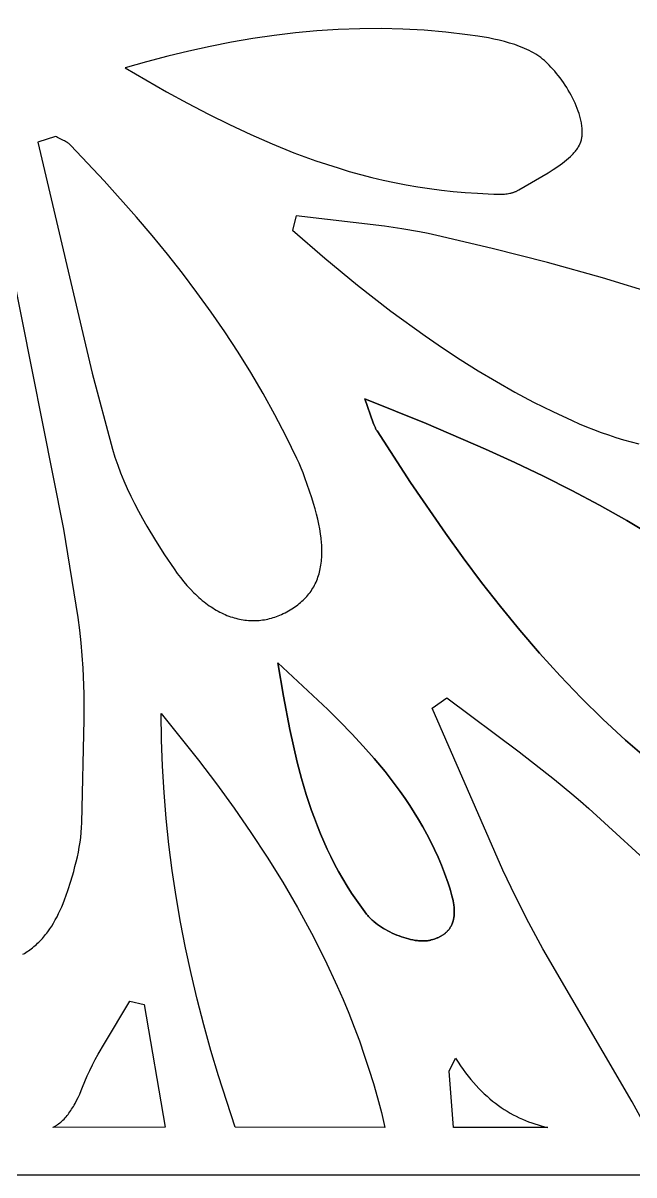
# Model space of a CAD drawing. Header units: millimetres. Extents: x 676 to 2676, y 767 to 1767.
# Drawn here: x 1607.3 to 1864.7, y 767.3 to 1252.6 of the extents above; entities that cross this region are included whole.
import ezdxf

# ---------------------------------------------------------------- set-up
doc = ezdxf.new("R2010")
doc.units = ezdxf.units.MM
doc.layers.add('Layer 1', color=7, linetype='Continuous')

msp = doc.modelspace()

# ---------------------------------------------------------------- linework, layer by layer
at = {"layer": 'Layer 1'}
for points in [[(675.98, 767.35), (2675.98, 767.35), (2675.98, 1767.35), (675.98, 1767.35)], [(1650.41, 1233.76), (1667.82, 1223.67), (1676.59, 1218.86), (1685.42, 1214.23), (1694.31, 1209.81), (1703.27, 1205.62), (1712.31, 1201.67), (1721.45, 1198), (1730.68, 1194.62), (1740.01, 1191.55), (1744.72, 1190.14), (1749.46, 1188.81), (1754.23, 1187.58), (1759.03, 1186.44), (1763.86, 1185.39), (1768.73, 1184.44), (1773.63, 1183.59), (1778.56, 1182.84), (1783.54, 1182.2), (1788.55, 1181.66), (1793.6, 1181.24), (1798.69, 1180.93), (1803.25, 1180.64), (1805.59, 1180.52), (1806.76, 1180.49), (1807.91, 1180.49), (1809.05, 1180.52), (1809.61, 1180.55), (1810.17, 1180.59), (1810.72, 1180.65), (1811.26, 1180.71), (1811.79, 1180.8), (1812.32, 1180.89), (1812.83, 1181), (1813.08, 1181.06), (1813.33, 1181.13), (1813.58, 1181.2), (1813.83, 1181.27), (1814.07, 1181.35), (1814.31, 1181.44), (1814.54, 1181.52), (1814.78, 1181.62), (1815.01, 1181.71), (1815.23, 1181.82), (1815.46, 1181.92), (1815.67, 1182.04), (1815.89, 1182.15), (1816.1, 1182.28), (1828.57, 1189.56), (1830.64, 1190.88), (1832.64, 1192.22), (1833.6, 1192.9), (1834.54, 1193.59), (1835.44, 1194.29), (1836.31, 1194.99), (1837.13, 1195.7), (1837.92, 1196.43), (1838.29, 1196.79), (1838.66, 1197.15), (1839.01, 1197.52), (1839.34, 1197.89), (1839.67, 1198.26), (1839.98, 1198.63), (1840.28, 1199.01), (1840.56, 1199.39), (1840.83, 1199.77), (1841.08, 1200.15), (1841.32, 1200.53), (1841.54, 1200.92), (1841.64, 1201.11), (1841.74, 1201.3), (1841.84, 1201.5), (1841.93, 1201.69), (1842.02, 1201.89), (1842.1, 1202.08), (1842.18, 1202.28), (1842.25, 1202.48), (1842.32, 1202.68), (1842.38, 1202.87), (1842.44, 1203.07), (1842.5, 1203.27), (1842.55, 1203.47), (1842.59, 1203.67), (1842.63, 1203.87), (1842.67, 1204.07), (1842.74, 1204.54), (1842.79, 1205.02), (1842.83, 1205.51), (1842.86, 1206), (1842.87, 1206.49), (1842.87, 1206.99), (1842.85, 1207.5), (1842.83, 1208.01), (1842.78, 1208.53), (1842.73, 1209.05), (1842.66, 1209.57), (1842.59, 1210.1), (1842.5, 1210.63), (1842.39, 1211.17), (1842.28, 1211.71), (1842.15, 1212.25), (1842.02, 1212.79), (1841.87, 1213.34), (1841.54, 1214.44), (1841.18, 1215.54), (1840.77, 1216.65), (1840.33, 1217.76), (1839.85, 1218.87), (1839.34, 1219.98), (1838.8, 1221.09), (1838.23, 1222.18), (1837.63, 1223.27), (1837, 1224.35), (1836.35, 1225.42), (1835.68, 1226.47), (1834.98, 1227.5), (1834.27, 1228.51), (1833.54, 1229.51), (1832.8, 1230.48), (1832.04, 1231.42), (1831.28, 1232.34), (1830.5, 1233.22), (1829.71, 1234.08), (1828.92, 1234.9), (1828.13, 1235.68), (1827.33, 1236.43), (1826.96, 1236.77), (1826.58, 1237.09), (1826.19, 1237.41), (1825.79, 1237.73), (1825.39, 1238.03), (1824.97, 1238.33), (1824.56, 1238.63), (1824.13, 1238.92), (1823.26, 1239.47), (1822.36, 1240.01), (1821.44, 1240.52), (1820.49, 1241.01), (1819.53, 1241.48), (1818.54, 1241.92), (1817.54, 1242.35), (1816.51, 1242.75), (1815.47, 1243.14), (1814.42, 1243.51), (1813.35, 1243.86), (1812.28, 1244.19), (1810.09, 1244.8), (1807.87, 1245.36), (1805.64, 1245.86), (1803.39, 1246.31), (1798.93, 1247.08), (1794.56, 1247.71), (1785.44, 1248.79), (1776.34, 1249.57), (1767.26, 1250.06), (1758.2, 1250.27), (1749.16, 1250.21), (1740.13, 1249.88), (1731.11, 1249.3), (1722.11, 1248.46), (1713.11, 1247.39), (1704.13, 1246.08), (1695.16, 1244.54), (1686.2, 1242.79), (1677.24, 1240.83), (1668.29, 1238.66), (1659.35, 1236.31)], [(1613.6, 1202.39), (1636.46, 1105.18), (1645.06, 1073.05), (1646.07, 1069.71), (1647.2, 1066.4), (1648.43, 1063.1), (1649.75, 1059.82), (1651.18, 1056.57), (1652.68, 1053.35), (1654.27, 1050.15), (1655.92, 1046.97), (1657.65, 1043.83), (1659.43, 1040.71), (1663.13, 1034.56), (1666.99, 1028.55), (1670.95, 1022.66), (1672.29, 1020.77), (1673.64, 1018.97), (1675.01, 1017.26), (1676.4, 1015.63), (1677.81, 1014.09), (1679.23, 1012.64), (1679.94, 1011.95), (1680.66, 1011.28), (1681.38, 1010.62), (1682.11, 1009.99), (1682.84, 1009.39), (1683.57, 1008.8), (1684.3, 1008.23), (1685.03, 1007.69), (1685.77, 1007.17), (1686.51, 1006.67), (1687.25, 1006.19), (1687.99, 1005.73), (1688.74, 1005.29), (1689.49, 1004.87), (1690.23, 1004.47), (1690.98, 1004.1), (1691.73, 1003.74), (1692.48, 1003.41), (1693.24, 1003.1), (1693.99, 1002.8), (1694.74, 1002.53), (1695.5, 1002.28), (1696.25, 1002.05), (1697.01, 1001.84), (1697.76, 1001.65), (1698.52, 1001.48), (1699.27, 1001.34), (1700.03, 1001.21), (1700.78, 1001.1), (1701.53, 1001.01), (1702.29, 1000.95), (1703.04, 1000.9), (1703.79, 1000.87), (1704.54, 1000.87), (1705.29, 1000.88), (1706.03, 1000.92), (1706.78, 1000.97), (1707.52, 1001.04), (1708.26, 1001.14), (1709, 1001.25), (1709.74, 1001.39), (1710.48, 1001.54), (1711.21, 1001.71), (1711.94, 1001.91), (1712.67, 1002.12), (1713.39, 1002.35), (1714.12, 1002.6), (1714.84, 1002.88), (1715.55, 1003.17), (1716.26, 1003.48), (1716.97, 1003.81), (1717.68, 1004.16), (1718.42, 1004.55), (1719.14, 1004.94), (1719.84, 1005.35), (1720.53, 1005.77), (1721.19, 1006.2), (1721.84, 1006.64), (1722.47, 1007.09), (1723.08, 1007.55), (1723.68, 1008.02), (1724.25, 1008.5), (1724.81, 1009), (1725.35, 1009.5), (1725.87, 1010.02), (1726.38, 1010.54), (1726.86, 1011.08), (1727.33, 1011.63), (1727.78, 1012.19), (1728.21, 1012.76), (1728.63, 1013.34), (1729.03, 1013.94), (1729.4, 1014.54), (1729.77, 1015.16), (1730.11, 1015.79), (1730.43, 1016.43), (1730.74, 1017.09), (1731.03, 1017.75), (1731.3, 1018.43), (1731.55, 1019.12), (1731.79, 1019.82), (1732.01, 1020.53), (1732.21, 1021.26), (1732.39, 1022), (1732.56, 1022.75), (1732.7, 1023.51), (1732.83, 1024.29), (1732.94, 1025.08), (1733.04, 1025.88), (1733.11, 1026.69), (1733.17, 1027.52), (1733.21, 1028.36), (1733.24, 1029.22), (1733.24, 1030.08), (1733.23, 1030.96), (1733.2, 1031.85), (1733.16, 1032.76), (1733.09, 1033.68), (1732.91, 1035.56), (1732.66, 1037.49), (1732.33, 1039.48), (1731.94, 1041.52), (1731.48, 1043.62), (1730.95, 1045.78), (1730.35, 1047.99), (1729.68, 1050.26), (1728.94, 1052.59), (1726.07, 1060.99), (1725.29, 1063.07), (1724.48, 1065.13), (1723.62, 1067.17), (1722.71, 1069.19), (1718.2, 1078.47), (1713.46, 1087.59), (1708.5, 1096.55), (1703.31, 1105.35), (1697.92, 1114), (1692.33, 1122.51), (1686.55, 1130.88), (1680.59, 1139.12), (1674.45, 1147.24), (1668.15, 1155.24), (1661.7, 1163.12), (1655.1, 1170.9), (1641.5, 1186.17), (1627.42, 1201.09), (1627.26, 1201.25), (1627.09, 1201.4), (1626.92, 1201.55), (1626.75, 1201.69), (1626.57, 1201.84), (1626.38, 1201.97), (1626.2, 1202.1), (1626.01, 1202.23), (1625.81, 1202.36), (1625.61, 1202.48), (1625.21, 1202.72), (1624.8, 1202.94), (1624.37, 1203.16), (1621.79, 1204.43), (1621.37, 1204.65), (1620.96, 1204.88)], [(1714.66, 983.15), (1735.73, 963.4), (1740.82, 958.36), (1745.78, 953.24), (1750.62, 948.04), (1755.3, 942.73), (1759.81, 937.29), (1761.99, 934.53), (1764.13, 931.72), (1766.21, 928.88), (1768.23, 925.99), (1770.2, 923.06), (1772.1, 920.09), (1773.95, 917.07), (1775.73, 914), (1777.44, 910.87), (1779.08, 907.7), (1780.64, 904.47), (1782.14, 901.18), (1783.55, 897.83), (1784.89, 894.42), (1786.39, 890.3), (1787.09, 888.18), (1787.42, 887.12), (1787.73, 886.06), (1788.01, 885), (1788.26, 883.94), (1788.48, 882.9), (1788.67, 881.85), (1788.74, 881.34), (1788.81, 880.82), (1788.87, 880.31), (1788.91, 879.81), (1788.95, 879.31), (1788.97, 878.81), (1788.98, 878.31), (1788.97, 877.82), (1788.96, 877.34), (1788.93, 876.86), (1788.88, 876.39), (1788.82, 875.92), (1788.74, 875.46), (1788.7, 875.23), (1788.65, 875), (1788.6, 874.78), (1788.54, 874.55), (1788.48, 874.33), (1788.42, 874.11), (1788.35, 873.89), (1788.28, 873.68), (1788.2, 873.46), (1788.12, 873.25), (1788.03, 873.04), (1787.94, 872.83), (1787.85, 872.62), (1787.75, 872.42), (1787.64, 872.22), (1787.53, 872.02), (1787.42, 871.82), (1787.3, 871.62), (1787.17, 871.43), (1787.05, 871.24), (1786.91, 871.05), (1786.77, 870.86), (1786.63, 870.68), (1786.48, 870.5), (1786.32, 870.32), (1786.16, 870.14), (1786, 869.97), (1785.82, 869.79), (1785.65, 869.63), (1785.46, 869.46), (1785.28, 869.29), (1785.08, 869.13), (1784.88, 868.97), (1784.68, 868.82), (1784.47, 868.67), (1784.25, 868.52), (1784.03, 868.37), (1783.8, 868.22), (1783.56, 868.08), (1783.32, 867.94), (1783.07, 867.81), (1782.82, 867.68), (1782.56, 867.55), (1782.29, 867.42), (1782.02, 867.3), (1781.74, 867.18), (1781.45, 867.06), (1781.16, 866.95), (1780.55, 866.73), (1779.92, 866.53), (1779.26, 866.34), (1779.08, 866.29), (1778.89, 866.25), (1778.52, 866.17), (1778.13, 866.1), (1777.74, 866.04), (1777.34, 865.99), (1776.93, 865.96), (1776.51, 865.93), (1776.09, 865.92), (1775.66, 865.92), (1775.22, 865.92), (1774.78, 865.94), (1774.33, 865.97), (1773.88, 866.01), (1773.42, 866.06), (1772.96, 866.11), (1772.49, 866.18), (1772.02, 866.26), (1771.55, 866.34), (1770.59, 866.54), (1769.63, 866.77), (1768.66, 867.04), (1767.68, 867.33), (1766.7, 867.66), (1765.73, 868.02), (1764.76, 868.4), (1763.79, 868.81), (1762.84, 869.25), (1761.89, 869.71), (1760.97, 870.19), (1760.06, 870.69), (1759.17, 871.22), (1758.31, 871.76), (1757.47, 872.32), (1756.66, 872.89), (1755.88, 873.48), (1755.14, 874.08), (1754.78, 874.38), (1754.43, 874.69), (1754.09, 875), (1753.76, 875.32), (1753.45, 875.63), (1753.14, 875.95), (1752.85, 876.27), (1752.56, 876.59), (1752.29, 876.91), (1752.03, 877.24), (1749.84, 880.14), (1747.74, 883.08), (1745.74, 886.06), (1743.82, 889.07), (1741.98, 892.12), (1740.23, 895.2), (1738.56, 898.32), (1736.97, 901.46), (1735.45, 904.64), (1734, 907.84), (1732.62, 911.07), (1731.31, 914.33), (1730.06, 917.61), (1728.87, 920.91), (1726.66, 927.59), (1724.66, 934.35), (1722.85, 941.18), (1721.2, 948.08), (1719.7, 955.02), (1717.03, 969.04)], [(1714.66, 983.15), (1717.03, 969.04), (1719.7, 955.02), (1721.2, 948.08), (1722.85, 941.18), (1724.66, 934.35), (1726.66, 927.59), (1728.87, 920.91), (1730.06, 917.61), (1731.31, 914.33), (1732.62, 911.07), (1734, 907.84), (1735.45, 904.64), (1736.97, 901.46), (1738.56, 898.32), (1740.23, 895.2), (1741.98, 892.12), (1743.82, 889.07), (1745.74, 886.06), (1747.74, 883.08), (1749.84, 880.14), (1752.03, 877.24), (1752.29, 876.91), (1752.56, 876.59), (1752.85, 876.27), (1753.14, 875.95), (1753.45, 875.63), (1753.76, 875.32), (1754.09, 875), (1754.43, 874.69), (1754.78, 874.38), (1755.14, 874.08), (1755.88, 873.48), (1756.66, 872.89), (1757.47, 872.32), (1758.31, 871.76), (1759.17, 871.22), (1760.06, 870.69), (1760.97, 870.19), (1761.89, 869.71), (1762.84, 869.25), (1763.79, 868.81), (1764.76, 868.4), (1765.73, 868.02), (1766.7, 867.66), (1767.68, 867.33), (1768.66, 867.04), (1769.63, 866.77), (1770.59, 866.54), (1771.55, 866.34), (1772.02, 866.26), (1772.49, 866.18), (1772.96, 866.11), (1773.42, 866.06), (1773.88, 866.01), (1774.33, 865.97), (1774.78, 865.94), (1775.22, 865.92), (1775.66, 865.92), (1776.09, 865.92), (1776.51, 865.93), (1776.93, 865.96), (1777.34, 865.99), (1777.74, 866.04), (1778.13, 866.1), (1778.52, 866.17), (1778.89, 866.25), (1779.08, 866.29), (1779.26, 866.34), (1779.92, 866.53), (1780.55, 866.73), (1781.16, 866.95), (1781.45, 867.06), (1781.74, 867.18), (1782.02, 867.3), (1782.29, 867.42), (1782.56, 867.55), (1782.82, 867.68), (1783.07, 867.81), (1783.32, 867.94), (1783.56, 868.08), (1783.8, 868.22), (1784.03, 868.37), (1784.25, 868.52), (1784.47, 868.67), (1784.68, 868.82), (1784.88, 868.97), (1785.08, 869.13), (1785.28, 869.29), (1785.46, 869.46), (1785.65, 869.63), (1785.82, 869.79), (1786, 869.97), (1786.16, 870.14), (1786.32, 870.32), (1786.48, 870.5), (1786.63, 870.68), (1786.77, 870.86), (1786.91, 871.05), (1787.05, 871.24), (1787.17, 871.43), (1787.3, 871.62), (1787.42, 871.82), (1787.53, 872.02), (1787.64, 872.22), (1787.75, 872.42), (1787.85, 872.62), (1787.94, 872.83), (1788.03, 873.04), (1788.12, 873.25), (1788.2, 873.46), (1788.28, 873.68), (1788.35, 873.89), (1788.42, 874.11), (1788.48, 874.33), (1788.54, 874.55), (1788.6, 874.78), (1788.65, 875), (1788.7, 875.23), (1788.74, 875.46), (1788.82, 875.92), (1788.88, 876.39), (1788.93, 876.86), (1788.96, 877.34), (1788.97, 877.82), (1788.98, 878.31), (1788.97, 878.81), (1788.95, 879.31), (1788.91, 879.81), (1788.87, 880.31), (1788.81, 880.82), (1788.74, 881.34), (1788.67, 881.85), (1788.48, 882.9), (1788.26, 883.94), (1788.01, 885), (1787.73, 886.06), (1787.42, 887.12), (1787.09, 888.18), (1786.39, 890.3), (1784.89, 894.42), (1783.55, 897.83), (1782.14, 901.18), (1780.64, 904.47), (1779.08, 907.7), (1777.44, 910.87), (1775.73, 914), (1773.95, 917.07), (1772.1, 920.09), (1770.2, 923.06), (1768.23, 925.99), (1766.21, 928.88), (1764.13, 931.72), (1761.99, 934.53), (1759.81, 937.29), (1755.3, 942.73), (1750.62, 948.04), (1745.78, 953.24), (1740.82, 958.36), (1735.73, 963.4)], [(1696.75, 787.51), (1689.69, 809.05), (1686.48, 819.82), (1683.48, 830.6), (1680.7, 841.38), (1678.14, 852.18), (1675.81, 863), (1673.7, 873.84), (1671.83, 884.71), (1670.19, 895.6), (1668.79, 906.52), (1667.64, 917.48), (1666.73, 928.48), (1666.07, 939.53), (1665.66, 950.62), (1665.51, 961.76), (1681.27, 942.05), (1688.85, 932.05), (1696.2, 921.93), (1703.31, 911.68), (1710.15, 901.29), (1716.71, 890.76), (1722.96, 880.06), (1728.89, 869.19), (1734.48, 858.15), (1739.71, 846.9), (1742.18, 841.21), (1744.56, 835.46), (1746.83, 829.65), (1749.01, 823.79), (1751.08, 817.88), (1753.04, 811.91), (1754.89, 805.87), (1756.63, 799.78), (1758.26, 793.62), (1759.77, 787.4)], [(1619.83, 787.35), (1620.09, 787.48), (1620.35, 787.62), (1620.61, 787.77), (1620.86, 787.92), (1621.11, 788.07), (1621.36, 788.23), (1621.61, 788.39), (1621.85, 788.56), (1622.34, 788.91), (1622.81, 789.27), (1623.27, 789.66), (1623.73, 790.06), (1624.17, 790.48), (1624.61, 790.92), (1625.04, 791.37), (1625.46, 791.84), (1625.87, 792.33), (1626.28, 792.83), (1626.68, 793.35), (1627.06, 793.89), (1627.45, 794.44), (1627.82, 795), (1628.19, 795.58), (1628.55, 796.18), (1628.9, 796.79), (1629.25, 797.41), (1629.92, 798.7), (1630.57, 800.04), (1631.2, 801.43), (1631.8, 802.88), (1632.39, 804.37), (1633.33, 806.74), (1634.35, 809.09), (1635.44, 811.42), (1636.59, 813.72), (1637.78, 816.01), (1639.03, 818.27), (1641.61, 822.77), (1652.28, 840.62), (1658.33, 839.17), (1667.26, 787.51)], [(1788.66, 787.4), (1786.87, 811.12), (1789.56, 816.51), (1790.58, 814.9), (1791.62, 813.34), (1792.68, 811.83), (1793.75, 810.38), (1794.83, 808.97), (1795.92, 807.62), (1797.03, 806.31), (1798.15, 805.05), (1799.29, 803.84), (1800.43, 802.68), (1801.59, 801.56), (1802.76, 800.48), (1803.94, 799.46), (1805.14, 798.47), (1806.34, 797.53), (1807.56, 796.63), (1808.78, 795.77), (1810.02, 794.95), (1811.27, 794.18), (1812.53, 793.44), (1813.79, 792.74), (1815.07, 792.08), (1816.36, 791.45), (1817.66, 790.86), (1818.96, 790.31), (1820.28, 789.79), (1821.6, 789.3), (1822.93, 788.85), (1824.27, 788.43), (1825.62, 788.04), (1826.98, 787.68), (1828.34, 787.35)]]:
    msp.add_lwpolyline(points, close=True, dxfattribs=at)
for points in [[(1874.34, 1138.29), (1851.36, 1145.23), (1828.21, 1151.68), (1804.94, 1157.65), (1781.56, 1163.16), (1777.93, 1163.94), (1774.28, 1164.66), (1766.94, 1165.92), (1759.56, 1166.99), (1722.43, 1171.4), (1720.83, 1165.3), (1734.4, 1153.61), (1748.21, 1142.25), (1762.3, 1131.28), (1776.72, 1120.79), (1784.07, 1115.75), (1791.51, 1110.85), (1799.06, 1106.11), (1806.72, 1101.54), (1814.5, 1097.15), (1822.4, 1092.94), (1830.42, 1088.93), (1838.58, 1085.13), (1841.57, 1083.81), (1844.61, 1082.55), (1847.68, 1081.33), (1850.79, 1080.17), (1853.92, 1079.07), (1857.09, 1078.03), (1860.27, 1077.06), (1863.48, 1076.16), (1866.7, 1075.33)], [(1607.31, 860.32), (1607.92, 860.68), (1608.52, 861.04), (1609.11, 861.43), (1609.69, 861.82), (1610.26, 862.23), (1610.82, 862.65), (1611.37, 863.08), (1611.91, 863.53), (1612.45, 863.99), (1612.97, 864.46), (1613.49, 864.94), (1614, 865.44), (1614.5, 865.94), (1614.99, 866.46), (1615.47, 866.99), (1615.94, 867.53), (1616.4, 868.08), (1616.86, 868.64), (1617.31, 869.21), (1617.74, 869.79), (1618.59, 870.98), (1619.41, 872.21), (1620.19, 873.48), (1620.94, 874.78), (1621.66, 876.11), (1622.34, 877.48), (1623, 878.87), (1623.62, 880.3), (1624.21, 881.75), (1624.76, 883.22), (1626.15, 887.15), (1627.47, 891.15), (1628.67, 895.19), (1629.22, 897.23), (1629.74, 899.27), (1630.21, 901.32), (1630.64, 903.38), (1631.02, 905.44), (1631.35, 907.5), (1631.62, 909.56), (1631.83, 911.62), (1631.98, 913.67), (1632.06, 915.72), (1633.11, 959.16), (1633.02, 970), (1632.63, 980.8), (1632.29, 986.18), (1631.85, 991.54), (1631.28, 996.89), (1630.58, 1002.21), (1624.51, 1039.39), (1602.51, 1150.38)], [(1870.9, 942.07), (1861.09, 950.53), (1851.61, 959.29), (1842.43, 968.32), (1833.54, 977.6), (1824.92, 987.12), (1816.55, 996.87), (1808.41, 1006.82), (1800.49, 1016.95), (1792.76, 1027.26), (1785.21, 1037.73), (1770.58, 1059.06), (1756.43, 1080.81), (1756.28, 1081.05), (1756.14, 1081.3), (1756, 1081.55), (1755.86, 1081.81), (1755.73, 1082.07), (1755.6, 1082.34), (1755.34, 1082.91), (1755.1, 1083.52), (1754.85, 1084.17), (1751.27, 1094.34), (1777.08, 1083.93), (1802.19, 1073.12), (1814.47, 1067.5), (1826.55, 1061.72), (1838.44, 1055.73), (1850.12, 1049.53), (1861.59, 1043.08), (1872.84, 1036.37)], [(1872.84, 1036.37), (1861.59, 1043.08), (1850.12, 1049.53), (1838.44, 1055.73), (1826.55, 1061.72), (1814.47, 1067.5), (1802.19, 1073.12), (1777.08, 1083.93), (1751.27, 1094.34), (1754.85, 1084.17), (1755.1, 1083.52), (1755.34, 1082.91), (1755.6, 1082.34), (1755.73, 1082.07), (1755.86, 1081.81), (1756, 1081.55), (1756.14, 1081.3), (1756.28, 1081.05), (1756.43, 1080.81), (1770.58, 1059.06), (1785.21, 1037.73), (1792.76, 1027.26), (1800.49, 1016.95), (1808.41, 1006.82), (1816.55, 996.87), (1824.92, 987.12), (1833.54, 977.6), (1842.43, 968.32), (1851.61, 959.29), (1861.09, 950.53), (1870.9, 942.07)], [(1869.85, 787.35), (1863.87, 798.21), (1826.24, 862.63), (1820.35, 873.57), (1814.77, 884.62), (1809.44, 895.8), (1779.61, 964.01), (1785.78, 968.32), (1816.25, 945.58), (1831.25, 933.97), (1838.55, 927.93), (1842.12, 924.83), (1845.64, 921.67), (1877, 893.11)]]:
    msp.add_lwpolyline(points, dxfattribs=at)

doc.saveas('drawing.dxf')
